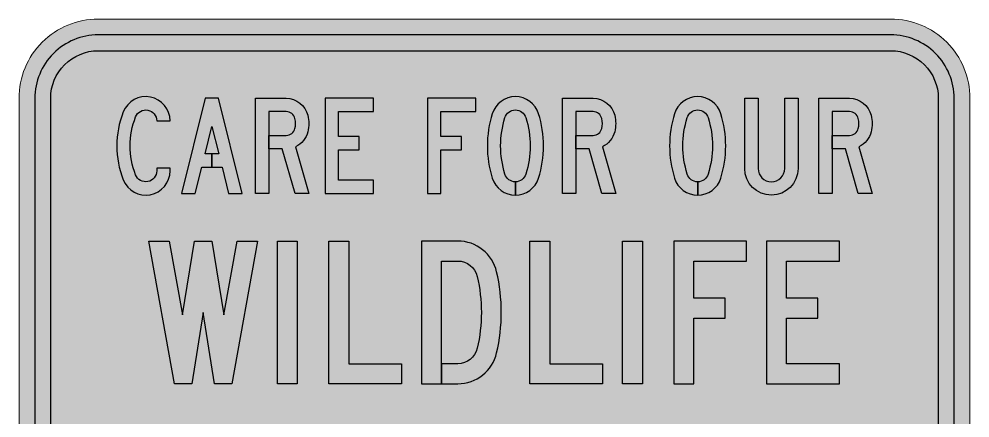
# Model space of a CAD drawing. Header units: millimetres. Extents: x 4103 to 4403, y 3794 to 4144.
# Drawn here: x 4103.4 to 4403.4, y 4018 to 4143.8 of the extents above; entities that cross this region are included whole.
import ezdxf

# ---------------------------------------------------------------- set-up
doc = ezdxf.new("R2010")
doc.units = ezdxf.units.MM
doc.layers.add('GREEN', color=7, linetype='Continuous', true_color=0x007f00)
doc.layers.add('GSCOLORFILL', color=7, linetype='Continuous', lineweight=0)

# ---------------------------------------------------------------- blocks, each defined once
blk = doc.blocks.new('NR-GM-31-6')
at = {"layer": 'GREEN', "true_color": 0x007f00}
blk.add_hatch(color=96, dxfattribs=at).paths.add_polyline_path([(-124.95, 5), (125, 5, 0.414214), (145, 25), (145, 325, 0.414214), (125, 345), (-125, 345, 0.414214), (-145, 325), (-145, 25, 0.414214), (-125, 5), (-125, 10, -0.414214), (-140, 25), (-140, 325, -0.414214), (-125, 340), (125, 340, -0.414214), (140, 325), (140, 25, -0.414214), (125, 10), (-124.95, 10)])
at = {"layer": 'GREEN', "linetype": 'Continuous', "true_color": 0x007f00}
for points in [[(-106.55, 317.87), (-102.35, 317.87, 0.827503), (-117.12, 320.69, 0.190476), (-117.12, 299.31, 0.874066), (-102.4, 302.95), (-106.55, 302.95), (-106.55, 302.12, -0.827503), (-113.21, 300.86, -0.190476), (-113.21, 319.14, -0.827503)], [(-87.05, 325), (-91.25, 325), (-98.75, 295), (-94.42, 295), (-92.36, 303.25), (-89.15, 303.25), (-89.15, 307.45), (-91.31, 307.45), (-89.15, 316.08), (-86.99, 307.45), (-89.15, 307.45), (-89.15, 303.25), (-85.94, 303.25), (-83.88, 295), (-79.55, 295)], [(-65.71, 320.8, -0.344881), (-62.95, 318.63, -0.12178), (-62.95, 315.47, -0.344881), (-65.71, 313.3), (-71.15, 313.3), (-71.15, 309.1), (-66.93, 309.1), (-62.92, 295), (-58.55, 295), (-62.75, 309.75, 0.227614), (-58.87, 314.46, 0.12178), (-58.87, 319.64, 0.344881), (-65.71, 325), (-75.35, 325), (-75.35, 295), (-71.15, 295), (-71.15, 320.8)], [(-49.25, 299.2), (-49.25, 308.8), (-42.68, 308.8), (-42.68, 313), (-49.25, 313), (-49.25, 320.8), (-38.15, 320.8), (-38.15, 325), (-53.45, 325), (-53.45, 295), (-38.15, 295), (-38.15, 299.2)], [(-16.95, 308.8), (-10.38, 308.8), (-10.38, 313), (-16.95, 313), (-16.95, 320.8), (-5.85, 320.8), (-5.85, 325), (-21.15, 325), (-21.15, 295), (-16.95, 295)], [(9.89, 318.9, -0.152381), (9.89, 301.1, -0.328043), (6.6, 298.67), (6.6, 294.47, 0.328109), (13.9, 299.85, 0.152381), (13.9, 320.15, 0.735537), (-0.71, 320.15, 0.152381), (-0.71, 299.85, 0.328163), (6.6, 294.47), (6.6, 298.67, -0.328163), (3.3, 301.1, -0.152381), (3.3, 318.9, -0.735537)], [(31.09, 320.8, -0.344881), (33.85, 318.63, -0.12178), (33.85, 315.47, -0.344881), (31.09, 313.3), (25.65, 313.3), (25.65, 309.1), (29.87, 309.1), (33.88, 295), (38.25, 295), (34.05, 309.75, 0.227614), (37.93, 314.46, 0.12178), (37.93, 319.64, 0.344881), (31.09, 325), (21.45, 325), (21.45, 295), (25.65, 295), (25.65, 320.8)], [(67.39, 318.9, -0.152381), (67.39, 301.1, -0.328043), (64.1, 298.67), (64.1, 294.47, 0.328109), (71.4, 299.85, 0.152381), (71.4, 320.15, 0.735537), (56.79, 320.15, 0.152381), (56.79, 299.85, 0.328163), (64.1, 294.47), (64.1, 298.67, -0.328163), (60.8, 301.1, -0.152381), (60.8, 318.9, -0.735537)], [(91.55, 302.87, -1), (83.15, 302.87), (83.15, 325), (78.95, 325), (78.95, 302.87, 1), (95.75, 302.87), (95.75, 325), (91.55, 325)], [(111.99, 320.8, -0.344881), (114.75, 318.63, -0.12178), (114.75, 315.47, -0.344881), (111.99, 313.3), (106.55, 313.3), (106.55, 309.1), (110.77, 309.1), (114.78, 295), (119.15, 295), (114.95, 309.75, 0.227614), (118.83, 314.46, 0.12178), (118.83, 319.64, 0.344881), (111.99, 325), (102.35, 325), (102.35, 295), (106.55, 295), (106.55, 320.8)], [(-98.41, 256.71), (-94.68, 280), (-89.12, 280), (-85.4, 256.71), (-81.2, 280), (-74.8, 280), (-82.9, 235), (-88.3, 235), (-91.9, 257.5), (-95.5, 235), (-100.9, 235), (-109, 280), (-102.6, 280)], [(-68.5, 280), (-62.2, 280), (-62.2, 235), (-68.5, 235)], [(-52.3, 280), (-46, 280), (-46, 241.3), (-29.35, 241.3), (-29.35, 235), (-52.3, 235)], [(-5.45, 268.83, -0.114899), (-5.45, 246.17, -0.348682), (-11.59, 241.3), (-16.75, 241.3), (-16.75, 235), (-11.59, 235, 0.348682), (0.68, 244.74, 0.114899), (0.68, 270.26, 0.348682), (-11.59, 280), (-23.05, 280), (-23.05, 235), (-16.75, 235), (-16.75, 273.7), (-11.59, 273.7, -0.348682)], [(11.15, 280), (17.45, 280), (17.45, 241.3), (34.1, 241.3), (34.1, 235), (11.15, 235)], [(40.4, 280), (46.7, 280), (46.7, 235), (40.4, 235)], [(62.9, 255.7), (72.76, 255.7), (72.76, 262), (62.9, 262), (62.9, 273.7), (79.55, 273.7), (79.55, 280), (56.6, 280), (56.6, 235), (62.9, 235)], [(92.15, 241.3), (92.15, 255.7), (102.01, 255.7), (102.01, 262), (92.15, 262), (92.15, 273.7), (108.8, 273.7), (108.8, 280), (85.85, 280), (85.85, 235), (108.8, 235), (108.8, 241.3)]]:
    blk.add_hatch(color=96, dxfattribs=at).paths.add_polyline_path(points)
at = {"layer": 'GSCOLORFILL', "true_color": 0xf5f5f5, "transparency": 33554687}
blk.add_hatch(color=7, dxfattribs=at).paths.add_polyline_path([(-125, 0), (125, 0, 0.414214), (150, 25), (150, 325, 0.414214), (125, 350), (-125, 350, 0.414214), (-150, 325), (-150, 25, 0.414214)])
at = {"layer": 'GREEN', "linetype": 'Continuous', "transparency": 33554687}
blk.add_lwpolyline([(-124.95, 5), (125, 5, 0.414214), (145, 25), (145, 325, 0.414214), (125, 345), (-125, 345, 0.414214), (-145, 325), (-145, 25, 0.414214), (-125, 5), (-125, 10, -0.414214), (-140, 25), (-140, 325, -0.414214), (-125, 340), (125, 340, -0.414214), (140, 325), (140, 25, -0.414214), (125, 10), (-124.95, 10), (-124.95, 5)], format="xyb", close=True, dxfattribs=at).dxf.unprotected_set("ltscale", 0)
at = {"layer": 'GREEN', "color": 96, "true_color": 0x007f00}
for points in [[(-106.55, 302.12, -0.827503), (-113.21, 300.86, -0.190476), (-113.21, 319.14, -0.827503), (-106.55, 317.87), (-102.35, 317.87, 0.827503), (-117.12, 320.69, 0.190476), (-117.12, 299.31, 0.827503), (-102.35, 302.12), (-102.35, 302.95), (-106.55, 302.95)], [(-65.71, 313.3, 0.344881), (-62.95, 315.47, 0.12178), (-62.95, 318.63, 0.344881), (-65.71, 320.8), (-71.15, 320.8), (-71.15, 295), (-75.35, 295), (-75.35, 325), (-65.71, 325, -0.344881), (-58.87, 319.64, -0.12178), (-58.87, 314.46, -0.227614), (-62.75, 309.75), (-58.55, 295), (-62.92, 295), (-66.93, 309.1), (-71.15, 309.1), (-71.15, 313.3)], [(6.6, 298.67, -0.328163), (3.3, 301.1, -0.152381), (3.3, 318.9, -0.735537), (9.89, 318.9, -0.152381), (9.89, 301.1, -0.328043), (6.6, 298.67), (6.6, 294.47, 0.328109), (13.9, 299.85, 0.152381), (13.9, 320.15, 0.735537), (-0.71, 320.15, 0.152381), (-0.71, 299.85, 0.328163), (6.6, 294.47)], [(31.09, 313.3, 0.344881), (33.85, 315.47, 0.12178), (33.85, 318.63, 0.344881), (31.09, 320.8), (25.65, 320.8), (25.65, 295), (21.45, 295), (21.45, 325), (31.09, 325, -0.344881), (37.93, 319.64, -0.12178), (37.93, 314.46, -0.227614), (34.05, 309.75), (38.25, 295), (33.88, 295), (29.87, 309.1), (25.65, 309.1), (25.65, 313.3)], [(64.1, 298.67, -0.328163), (60.8, 301.1, -0.152381), (60.8, 318.9, -0.735537), (67.39, 318.9, -0.152381), (67.39, 301.1, -0.328043), (64.1, 298.67), (64.1, 294.47, 0.328109), (71.4, 299.85, 0.152381), (71.4, 320.15, 0.735537), (56.79, 320.15, 0.152381), (56.79, 299.85, 0.328163), (64.1, 294.47)], [(83.15, 325), (83.15, 302.87, 1), (91.55, 302.87), (91.55, 325), (95.75, 325), (95.75, 302.87, -1), (78.95, 302.87), (78.95, 325)], [(111.99, 313.3, 0.344881), (114.75, 315.47, 0.12178), (114.75, 318.63, 0.344881), (111.99, 320.8), (106.55, 320.8), (106.55, 295), (102.35, 295), (102.35, 325), (111.99, 325, -0.344881), (118.83, 319.64, -0.12178), (118.83, 314.46, -0.227614), (114.95, 309.75), (119.15, 295), (114.78, 295), (110.77, 309.1), (106.55, 309.1), (106.55, 313.3)], [(-16.75, 241.3), (-16.75, 235), (-11.59, 235, 0.348682), (0.68, 244.74, 0.114899), (0.68, 270.26, 0.348682), (-11.59, 280), (-23.05, 280), (-23.05, 235), (-16.75, 235), (-16.75, 273.7), (-11.59, 273.7, -0.348682), (-5.45, 268.83, -0.114899), (-5.45, 246.17, -0.348682), (-11.59, 241.3)]]:
    blk.add_lwpolyline(points, format="xyb", close=True, dxfattribs=at)
for points in [[(-89.15, 307.45), (-91.31, 307.45), (-89.15, 316.08), (-86.99, 307.45), (-89.15, 307.45), (-89.15, 303.25), (-85.94, 303.25), (-83.88, 295), (-79.55, 295), (-87.05, 325), (-91.25, 325), (-98.75, 295), (-94.42, 295), (-92.36, 303.25), (-89.15, 303.25)], [(-49.25, 299.2), (-49.25, 308.8), (-42.68, 308.8), (-42.68, 313), (-49.25, 313), (-49.25, 320.8), (-38.15, 320.8), (-38.15, 325), (-53.45, 325), (-53.45, 295), (-38.15, 295), (-38.15, 299.2)], [(-16.95, 308.8), (-10.38, 308.8), (-10.38, 313), (-16.95, 313), (-16.95, 320.8), (-5.85, 320.8), (-5.85, 325), (-21.15, 325), (-21.15, 295), (-16.95, 295)], [(-98.41, 256.71), (-94.68, 280), (-89.12, 280), (-85.4, 256.71), (-81.2, 280), (-74.8, 280), (-82.9, 235), (-88.3, 235), (-91.9, 257.5), (-95.5, 235), (-100.9, 235), (-109, 280), (-102.6, 280)], [(-68.5, 280), (-62.2, 280), (-62.2, 235), (-68.5, 235)], [(-52.3, 280), (-46, 280), (-46, 241.3), (-29.35, 241.3), (-29.35, 235), (-52.3, 235)], [(11.15, 280), (17.45, 280), (17.45, 241.3), (34.1, 241.3), (34.1, 235), (11.15, 235)], [(40.4, 280), (46.7, 280), (46.7, 235), (40.4, 235)], [(62.9, 255.7), (72.76, 255.7), (72.76, 262), (62.9, 262), (62.9, 273.7), (79.55, 273.7), (79.55, 280), (56.6, 280), (56.6, 235), (62.9, 235)], [(92.15, 241.3), (92.15, 255.7), (102.01, 255.7), (102.01, 262), (92.15, 262), (92.15, 273.7), (108.8, 273.7), (108.8, 280), (85.85, 280), (85.85, 235), (108.8, 235), (108.8, 241.3)]]:
    blk.add_lwpolyline(points, close=True, dxfattribs=at)
at = {"layer": 'GSCOLORFILL', "color": 4}
blk.add_lwpolyline([(-125, 0), (125, 0, 0.414214), (150, 25), (150, 325, 0.414214), (125, 350), (-125, 350, 0.414214), (-150, 325), (-150, 25, 0.414214), (-125, 0)], format="xyb", dxfattribs=at)

msp = doc.modelspace()

# ---------------------------------------------------------------- block references
msp.add_blockref('NR-GM-31-6', (4253.36, 3793.8))

doc.saveas('drawing.dxf')
